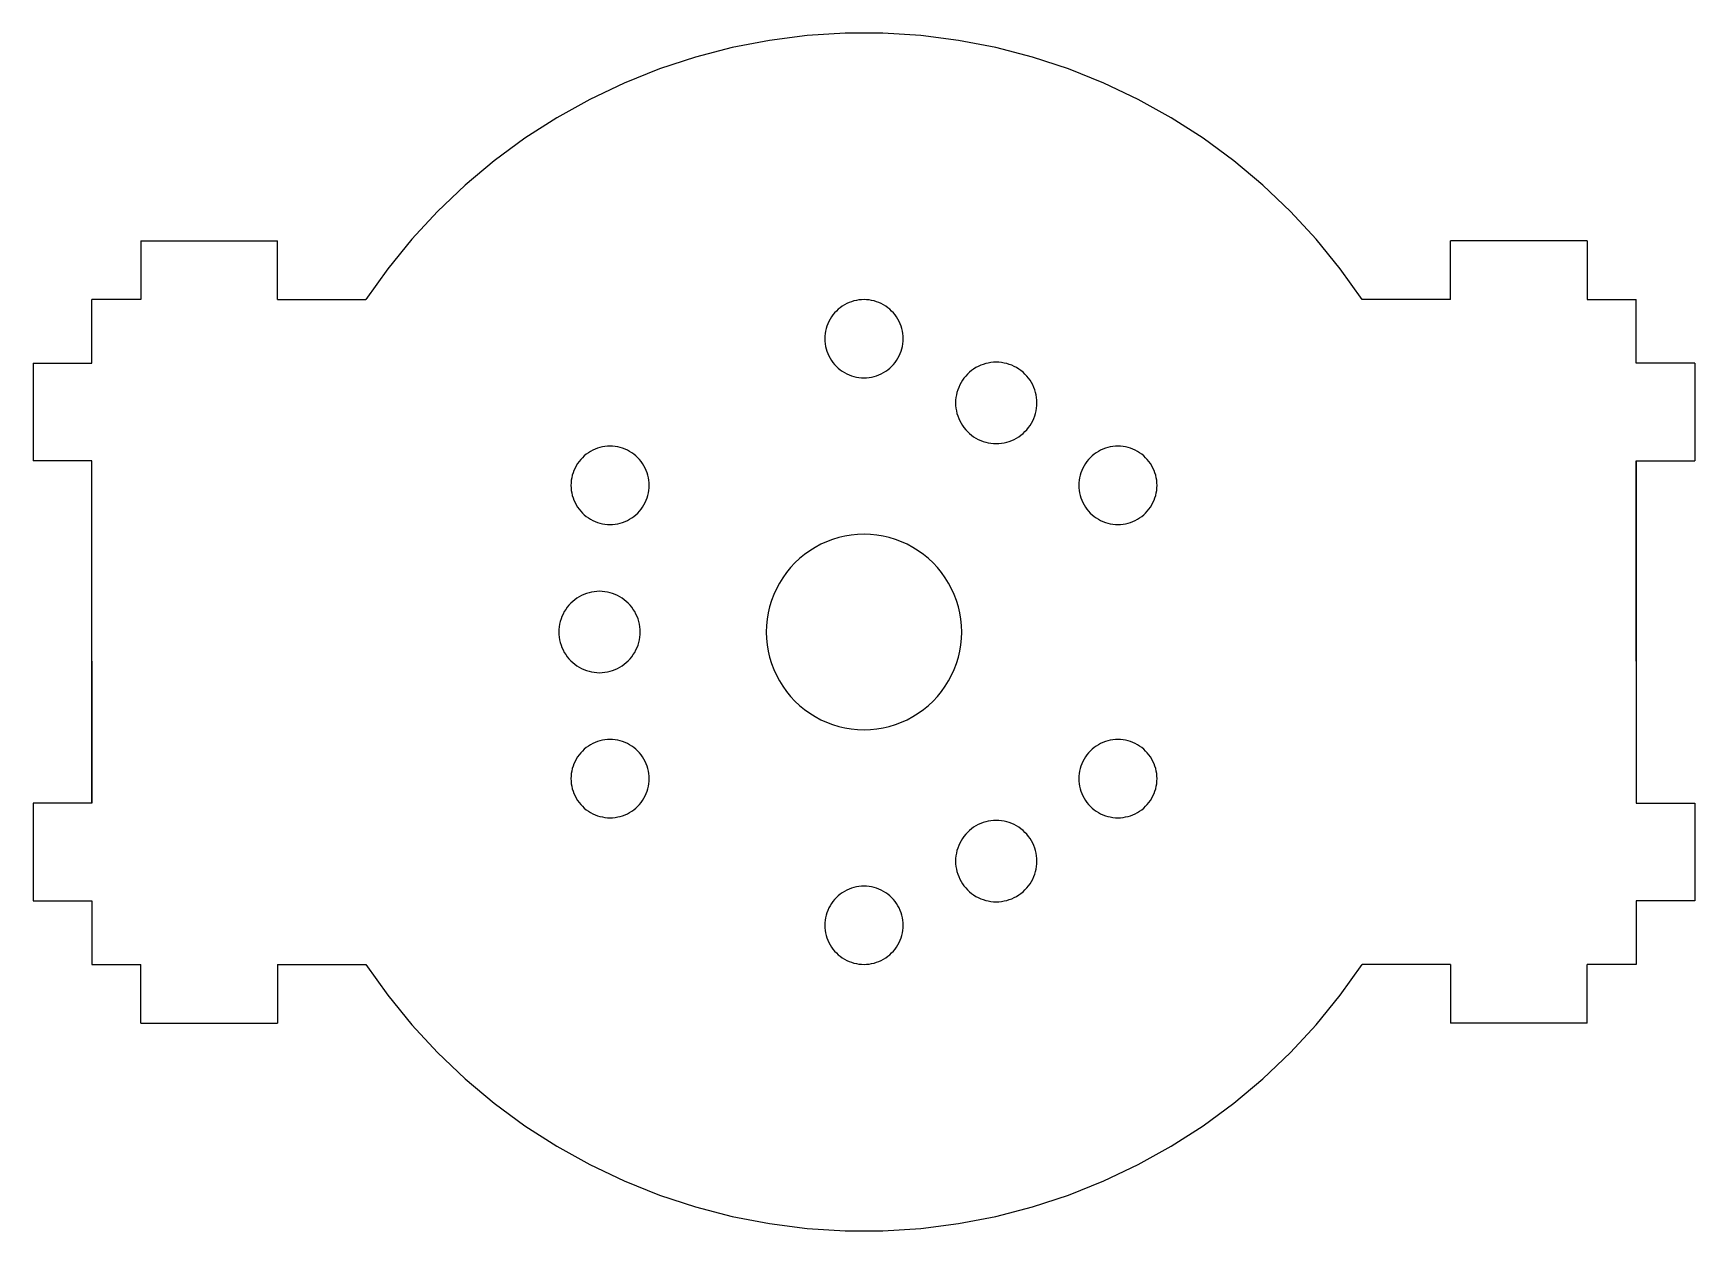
# Model space of a CAD drawing. Extents: x -403 to 403, y -278 to 278.
# Drawn here: x -141.9 to -56.9, y -6.7 to 54.5 of the extents above; entities that cross this region are included whole.
import ezdxf

# ---------------------------------------------------------------- set-up
doc = ezdxf.new("R2010")
doc.units = 0
doc.layers.get('0').update_dxf_attribs({"linetype": 'CONTINUOUS'})

msp = doc.modelspace()

# ---------------------------------------------------------------- linework, layer by layer
for p, q in [((-100.36, 54.509), (-102.298, 54.386)), ((-98.418, 54.509), (-100.36, 54.509)), ((-96.48, 54.386), (-98.418, 54.509)), ((-106.131, 53.773), (-108.011, 53.286)), ((-104.224, 54.14), (-106.131, 53.773)), ((-102.298, 54.386), (-104.224, 54.14)), ((-94.554, 54.14), (-96.48, 54.386)), ((-92.647, 53.773), (-94.554, 54.14)), ((-90.767, 53.286), (-92.647, 53.773)), ((-108.011, 53.286), (-109.856, 52.681)), ((-88.922, 52.681), (-90.767, 53.286)), ((-111.659, 51.96), (-113.413, 51.126)), ((-109.856, 52.681), (-111.659, 51.96)), ((-87.119, 51.96), (-88.922, 52.681)), ((-85.365, 51.126), (-87.119, 51.96)), ((-113.413, 51.126), (-115.111, 50.183)), ((-83.667, 50.183), (-85.365, 51.126)), ((-115.111, 50.183), (-116.745, 49.134)), ((-82.033, 49.134), (-83.667, 50.183)), ((-116.745, 49.134), (-118.31, 47.984)), ((-80.468, 47.984), (-82.033, 49.134)), ((-118.31, 47.984), (-119.798, 46.737)), ((-78.98, 46.737), (-80.468, 47.984)), ((-119.798, 46.737), (-121.205, 45.398)), ((-77.573, 45.398), (-78.98, 46.737)), ((-121.205, 45.398), (-122.524, 43.973)), ((-76.254, 43.973), (-77.573, 45.398)), ((-136.389, 43.886), (-129.389, 43.886)), ((-136.389, 43.886), (-136.389, 40.886)), ((-129.389, 40.886), (-129.389, 43.886)), ((-122.524, 43.973), (-123.75, 42.467)), ((-75.028, 42.467), (-76.254, 43.973)), ((-69.389, 40.886), (-69.389, 43.886)), ((-62.389, 43.886), (-69.389, 43.886)), ((-62.389, 43.886), (-62.389, 40.886)), ((-123.75, 42.467), (-124.878, 40.886)), ((-73.9, 40.886), (-75.028, 42.467)), ((-136.389, 40.886), (-138.889, 40.886)), ((-138.889, 37.636), (-138.889, 40.886)), ((-129.389, 40.886), (-124.878, 40.886)), ((-99.907, 40.818), (-100.032, 40.78)), ((-99.779, 40.848), (-99.907, 40.818)), ((-99.65, 40.869), (-99.779, 40.848)), ((-99.52, 40.882), (-99.65, 40.869)), ((-99.389, 40.886), (-99.52, 40.882)), ((-99.258, 40.882), (-99.389, 40.886)), ((-99.128, 40.869), (-99.258, 40.882)), ((-98.999, 40.848), (-99.128, 40.869)), ((-98.871, 40.818), (-98.999, 40.848)), ((-98.746, 40.78), (-98.871, 40.818)), ((-69.389, 40.886), (-73.9, 40.886)), ((-62.389, 40.886), (-59.889, 40.886)), ((-59.889, 37.636), (-59.889, 40.886)), ((-101.052, 39.997), (-101.121, 39.886)), ((-100.976, 40.104), (-101.052, 39.997)), ((-100.893, 40.205), (-100.976, 40.104)), ((-100.803, 40.3), (-100.893, 40.205)), ((-100.708, 40.39), (-100.803, 40.3)), ((-100.607, 40.473), (-100.708, 40.39)), ((-100.5, 40.549), (-100.607, 40.473)), ((-100.389, 40.618), (-100.5, 40.549)), ((-100.274, 40.68), (-100.389, 40.618)), ((-100.154, 40.734), (-100.274, 40.68)), ((-100.032, 40.78), (-100.154, 40.734)), ((-98.624, 40.734), (-98.746, 40.78)), ((-98.504, 40.68), (-98.624, 40.734)), ((-98.389, 40.618), (-98.504, 40.68)), ((-98.278, 40.549), (-98.389, 40.618)), ((-98.172, 40.473), (-98.278, 40.549)), ((-98.07, 40.39), (-98.172, 40.473)), ((-97.975, 40.3), (-98.07, 40.39)), ((-97.885, 40.205), (-97.975, 40.3)), ((-97.802, 40.104), (-97.885, 40.205)), ((-97.726, 39.997), (-97.802, 40.104)), ((-97.657, 39.886), (-97.726, 39.997)), ((-101.372, 39.147), (-101.385, 39.017)), ((-101.351, 39.276), (-101.372, 39.147)), ((-101.321, 39.404), (-101.351, 39.276)), ((-101.283, 39.529), (-101.321, 39.404)), ((-101.237, 39.651), (-101.283, 39.529)), ((-101.183, 39.771), (-101.237, 39.651)), ((-101.121, 39.886), (-101.183, 39.771)), ((-97.595, 39.771), (-97.657, 39.886)), ((-97.541, 39.651), (-97.595, 39.771)), ((-97.495, 39.529), (-97.541, 39.651)), ((-97.457, 39.404), (-97.495, 39.529)), ((-97.427, 39.276), (-97.457, 39.404)), ((-97.406, 39.147), (-97.427, 39.276)), ((-97.393, 39.017), (-97.406, 39.147)), ((-101.385, 39.017), (-101.389, 38.886)), ((-101.389, 38.886), (-101.385, 38.755)), ((-101.385, 38.755), (-101.372, 38.625)), ((-101.372, 38.625), (-101.351, 38.496)), ((-101.351, 38.496), (-101.321, 38.368)), ((-101.321, 38.368), (-101.283, 38.243)), ((-97.495, 38.243), (-97.457, 38.368)), ((-97.457, 38.368), (-97.427, 38.496)), ((-97.427, 38.496), (-97.406, 38.625)), ((-97.406, 38.625), (-97.393, 38.755)), ((-97.389, 38.886), (-97.393, 39.017)), ((-97.393, 38.755), (-97.389, 38.886)), ((-141.889, 37.636), (-138.889, 37.636)), ((-141.889, 37.636), (-141.889, 32.636)), ((-101.283, 38.243), (-101.237, 38.121)), ((-101.237, 38.121), (-101.183, 38.002)), ((-101.183, 38.002), (-101.121, 37.886)), ((-101.121, 37.886), (-101.052, 37.775)), ((-101.052, 37.775), (-100.976, 37.669)), ((-100.976, 37.669), (-100.893, 37.567)), ((-100.893, 37.567), (-100.803, 37.472)), ((-100.803, 37.472), (-100.708, 37.382)), ((-98.07, 37.382), (-97.975, 37.472)), ((-97.975, 37.472), (-97.885, 37.567)), ((-97.885, 37.567), (-97.802, 37.669)), ((-97.802, 37.669), (-97.726, 37.775)), ((-97.726, 37.775), (-97.657, 37.886)), ((-97.657, 37.886), (-97.595, 38.002)), ((-97.595, 38.002), (-97.541, 38.121)), ((-97.541, 38.121), (-97.495, 38.243)), ((-93.664, 37.405), (-93.78, 37.333)), ((-93.544, 37.469), (-93.664, 37.405)), ((-93.42, 37.525), (-93.544, 37.469)), ((-93.293, 37.573), (-93.42, 37.525)), ((-93.162, 37.613), (-93.293, 37.573)), ((-93.03, 37.643), (-93.162, 37.613)), ((-92.896, 37.666), (-93.03, 37.643)), ((-92.76, 37.679), (-92.896, 37.666)), ((-92.624, 37.683), (-92.76, 37.679)), ((-92.488, 37.679), (-92.624, 37.683)), ((-92.353, 37.666), (-92.488, 37.679)), ((-92.218, 37.643), (-92.353, 37.666)), ((-92.086, 37.613), (-92.218, 37.643)), ((-91.955, 37.573), (-92.086, 37.613)), ((-91.828, 37.525), (-91.955, 37.573)), ((-91.704, 37.469), (-91.828, 37.525)), ((-91.584, 37.405), (-91.704, 37.469)), ((-91.468, 37.333), (-91.584, 37.405)), ((-56.889, 37.636), (-59.889, 37.636)), ((-56.889, 37.636), (-56.889, 32.636)), ((-100.708, 37.382), (-100.607, 37.299)), ((-100.607, 37.299), (-100.5, 37.223)), ((-100.5, 37.223), (-100.389, 37.154)), ((-100.389, 37.154), (-100.274, 37.092)), ((-100.274, 37.092), (-100.154, 37.038)), ((-100.154, 37.038), (-100.032, 36.992)), ((-100.032, 36.992), (-99.907, 36.954)), ((-99.907, 36.954), (-99.779, 36.925)), ((-99.779, 36.925), (-99.65, 36.903)), ((-99.65, 36.903), (-99.52, 36.89)), ((-99.52, 36.89), (-99.389, 36.886)), ((-99.389, 36.886), (-99.258, 36.89)), ((-99.258, 36.89), (-99.128, 36.903)), ((-99.128, 36.903), (-98.999, 36.925)), ((-98.999, 36.925), (-98.871, 36.954)), ((-98.871, 36.954), (-98.746, 36.992)), ((-98.746, 36.992), (-98.624, 37.038)), ((-98.624, 37.038), (-98.504, 37.092)), ((-98.504, 37.092), (-98.389, 37.154)), ((-98.389, 37.154), (-98.278, 37.223)), ((-98.278, 37.223), (-98.172, 37.299)), ((-98.172, 37.299), (-98.07, 37.382)), ((-94.425, 36.643), (-94.49, 36.523)), ((-94.353, 36.759), (-94.425, 36.643)), ((-94.274, 36.87), (-94.353, 36.759)), ((-94.188, 36.975), (-94.274, 36.87)), ((-94.095, 37.074), (-94.188, 36.975)), ((-93.995, 37.167), (-94.095, 37.074)), ((-93.89, 37.254), (-93.995, 37.167)), ((-93.78, 37.333), (-93.89, 37.254)), ((-91.358, 37.254), (-91.468, 37.333)), ((-91.253, 37.167), (-91.358, 37.254)), ((-91.153, 37.074), (-91.253, 37.167)), ((-91.06, 36.975), (-91.153, 37.074)), ((-90.974, 36.87), (-91.06, 36.975)), ((-90.895, 36.759), (-90.974, 36.87)), ((-90.823, 36.643), (-90.895, 36.759)), ((-90.759, 36.523), (-90.823, 36.643)), ((-94.7, 35.739), (-94.704, 35.603)), ((-94.686, 35.875), (-94.7, 35.739)), ((-94.664, 36.009), (-94.686, 35.875)), ((-94.633, 36.142), (-94.664, 36.009)), ((-94.594, 36.272), (-94.633, 36.142)), ((-94.546, 36.399), (-94.594, 36.272)), ((-94.49, 36.523), (-94.546, 36.399)), ((-90.702, 36.399), (-90.759, 36.523)), ((-90.654, 36.272), (-90.702, 36.399)), ((-90.615, 36.142), (-90.654, 36.272)), ((-90.584, 36.009), (-90.615, 36.142)), ((-90.562, 35.875), (-90.584, 36.009)), ((-90.548, 35.739), (-90.562, 35.875)), ((-90.544, 35.603), (-90.548, 35.739)), ((-94.704, 35.603), (-94.7, 35.467)), ((-94.7, 35.467), (-94.686, 35.332)), ((-94.686, 35.332), (-94.664, 35.198)), ((-94.664, 35.198), (-94.633, 35.065)), ((-94.633, 35.065), (-94.594, 34.935)), ((-94.594, 34.935), (-94.546, 34.807)), ((-90.702, 34.807), (-90.654, 34.935)), ((-90.654, 34.935), (-90.615, 35.065)), ((-90.615, 35.065), (-90.584, 35.198)), ((-90.584, 35.198), (-90.562, 35.332)), ((-90.562, 35.332), (-90.548, 35.467)), ((-90.548, 35.467), (-90.544, 35.603)), ((-94.546, 34.807), (-94.49, 34.683)), ((-94.49, 34.683), (-94.425, 34.563)), ((-94.425, 34.563), (-94.353, 34.448)), ((-94.353, 34.448), (-94.274, 34.337)), ((-94.274, 34.337), (-94.188, 34.232)), ((-94.188, 34.232), (-94.095, 34.133)), ((-94.095, 34.133), (-93.995, 34.04)), ((-93.995, 34.04), (-93.89, 33.953)), ((-91.358, 33.953), (-91.253, 34.04)), ((-91.253, 34.04), (-91.153, 34.133)), ((-91.153, 34.133), (-91.06, 34.232)), ((-91.06, 34.232), (-90.974, 34.337)), ((-90.974, 34.337), (-90.895, 34.448)), ((-90.895, 34.448), (-90.823, 34.563)), ((-90.823, 34.563), (-90.759, 34.683)), ((-90.759, 34.683), (-90.702, 34.807)), ((-113.264, 33.18), (-113.379, 33.118)), ((-113.145, 33.234), (-113.264, 33.18)), ((-113.022, 33.28), (-113.145, 33.234)), ((-112.897, 33.318), (-113.022, 33.28)), ((-112.77, 33.348), (-112.897, 33.318)), ((-112.64, 33.369), (-112.77, 33.348)), ((-112.51, 33.382), (-112.64, 33.369)), ((-112.379, 33.386), (-112.51, 33.382)), ((-112.249, 33.382), (-112.379, 33.386)), ((-112.118, 33.369), (-112.249, 33.382)), ((-111.989, 33.348), (-112.118, 33.369)), ((-111.862, 33.318), (-111.989, 33.348)), ((-111.737, 33.28), (-111.862, 33.318)), ((-111.614, 33.234), (-111.737, 33.28)), ((-111.495, 33.18), (-111.614, 33.234)), ((-111.379, 33.118), (-111.495, 33.18)), ((-93.89, 33.953), (-93.78, 33.874)), ((-93.78, 33.874), (-93.664, 33.802)), ((-93.664, 33.802), (-93.544, 33.738)), ((-93.544, 33.738), (-93.42, 33.682)), ((-93.42, 33.682), (-93.293, 33.634)), ((-93.293, 33.634), (-93.162, 33.594)), ((-93.162, 33.594), (-93.03, 33.563)), ((-93.03, 33.563), (-92.896, 33.541)), ((-92.896, 33.541), (-92.76, 33.528)), ((-92.76, 33.528), (-92.624, 33.523)), ((-92.624, 33.523), (-92.488, 33.528)), ((-92.488, 33.528), (-92.353, 33.541)), ((-92.353, 33.541), (-92.218, 33.563)), ((-92.218, 33.563), (-92.086, 33.594)), ((-92.086, 33.594), (-91.955, 33.634)), ((-91.955, 33.634), (-91.828, 33.682)), ((-91.828, 33.682), (-91.704, 33.738)), ((-91.704, 33.738), (-91.584, 33.802)), ((-91.584, 33.802), (-91.468, 33.874)), ((-91.468, 33.874), (-91.358, 33.953)), ((-87.283, 33.18), (-87.399, 33.118)), ((-87.164, 33.234), (-87.283, 33.18)), ((-87.042, 33.28), (-87.164, 33.234)), ((-86.916, 33.318), (-87.042, 33.28)), ((-86.789, 33.348), (-86.916, 33.318)), ((-86.66, 33.369), (-86.789, 33.348)), ((-86.529, 33.382), (-86.66, 33.369)), ((-86.399, 33.386), (-86.529, 33.382)), ((-86.268, 33.382), (-86.399, 33.386)), ((-86.138, 33.369), (-86.268, 33.382)), ((-86.008, 33.348), (-86.138, 33.369)), ((-85.881, 33.318), (-86.008, 33.348)), ((-85.756, 33.28), (-85.881, 33.318)), ((-85.633, 33.234), (-85.756, 33.28)), ((-85.514, 33.18), (-85.633, 33.234)), ((-85.399, 33.118), (-85.514, 33.18)), ((-138.889, 32.636), (-141.889, 32.636)), ((-138.889, 25.386), (-138.889, 32.636)), ((-138.889, 15.136), (-138.889, 32.636)), ((-114.111, 32.386), (-114.173, 32.271)), ((-114.042, 32.497), (-114.111, 32.386)), ((-113.966, 32.604), (-114.042, 32.497)), ((-113.883, 32.705), (-113.966, 32.604)), ((-113.794, 32.8), (-113.883, 32.705)), ((-113.698, 32.89), (-113.794, 32.8)), ((-113.597, 32.973), (-113.698, 32.89)), ((-113.491, 33.049), (-113.597, 32.973)), ((-113.379, 33.118), (-113.491, 33.049)), ((-111.268, 33.049), (-111.379, 33.118)), ((-111.162, 32.973), (-111.268, 33.049)), ((-111.061, 32.89), (-111.162, 32.973)), ((-110.965, 32.8), (-111.061, 32.89)), ((-110.876, 32.705), (-110.965, 32.8)), ((-110.793, 32.604), (-110.876, 32.705)), ((-110.716, 32.497), (-110.793, 32.604)), ((-110.647, 32.386), (-110.716, 32.497)), ((-110.586, 32.271), (-110.647, 32.386)), ((-88.131, 32.386), (-88.192, 32.271)), ((-88.062, 32.497), (-88.131, 32.386)), ((-87.985, 32.604), (-88.062, 32.497)), ((-87.902, 32.705), (-87.985, 32.604)), ((-87.813, 32.8), (-87.902, 32.705)), ((-87.717, 32.89), (-87.813, 32.8)), ((-87.616, 32.973), (-87.717, 32.89)), ((-87.51, 33.049), (-87.616, 32.973)), ((-87.399, 33.118), (-87.51, 33.049)), ((-85.288, 33.049), (-85.399, 33.118)), ((-85.181, 32.973), (-85.288, 33.049)), ((-85.08, 32.89), (-85.181, 32.973)), ((-84.984, 32.8), (-85.08, 32.89)), ((-84.895, 32.705), (-84.984, 32.8)), ((-84.812, 32.604), (-84.895, 32.705)), ((-84.736, 32.497), (-84.812, 32.604)), ((-84.667, 32.386), (-84.736, 32.497)), ((-84.605, 32.271), (-84.667, 32.386)), ((-59.889, 32.636), (-56.889, 32.636)), ((-59.889, 25.386), (-59.889, 32.636)), ((-59.889, 32.636), (-59.889, 15.136)), ((-114.375, 31.517), (-114.379, 31.386)), ((-114.362, 31.647), (-114.375, 31.517)), ((-114.341, 31.776), (-114.362, 31.647)), ((-114.311, 31.904), (-114.341, 31.776)), ((-114.273, 32.029), (-114.311, 31.904)), ((-114.227, 32.151), (-114.273, 32.029)), ((-114.173, 32.271), (-114.227, 32.151)), ((-110.532, 32.151), (-110.586, 32.271)), ((-110.486, 32.029), (-110.532, 32.151)), ((-110.448, 31.904), (-110.486, 32.029)), ((-110.418, 31.776), (-110.448, 31.904)), ((-110.397, 31.647), (-110.418, 31.776)), ((-110.384, 31.517), (-110.397, 31.647)), ((-110.379, 31.386), (-110.384, 31.517)), ((-88.394, 31.517), (-88.399, 31.386)), ((-88.382, 31.647), (-88.394, 31.517)), ((-88.36, 31.776), (-88.382, 31.647)), ((-88.331, 31.904), (-88.36, 31.776)), ((-88.293, 32.029), (-88.331, 31.904)), ((-88.246, 32.151), (-88.293, 32.029)), ((-88.192, 32.271), (-88.246, 32.151)), ((-84.551, 32.151), (-84.605, 32.271)), ((-84.505, 32.029), (-84.551, 32.151)), ((-84.467, 31.904), (-84.505, 32.029)), ((-84.437, 31.776), (-84.467, 31.904)), ((-84.416, 31.647), (-84.437, 31.776)), ((-84.403, 31.517), (-84.416, 31.647)), ((-84.399, 31.386), (-84.403, 31.517)), ((-114.379, 31.386), (-114.375, 31.255)), ((-114.375, 31.255), (-114.362, 31.125)), ((-114.362, 31.125), (-114.341, 30.996)), ((-114.341, 30.996), (-114.311, 30.868)), ((-114.311, 30.868), (-114.273, 30.743)), ((-114.273, 30.743), (-114.227, 30.621)), ((-114.227, 30.621), (-114.173, 30.502)), ((-110.586, 30.502), (-110.532, 30.621)), ((-110.532, 30.621), (-110.486, 30.743)), ((-110.486, 30.743), (-110.448, 30.868)), ((-110.448, 30.868), (-110.418, 30.996)), ((-110.418, 30.996), (-110.397, 31.125)), ((-110.397, 31.125), (-110.384, 31.255)), ((-110.384, 31.255), (-110.379, 31.386)), ((-88.399, 31.386), (-88.394, 31.255)), ((-88.394, 31.255), (-88.382, 31.125)), ((-88.382, 31.125), (-88.36, 30.996)), ((-88.36, 30.996), (-88.331, 30.868)), ((-88.331, 30.868), (-88.293, 30.743)), ((-88.293, 30.743), (-88.246, 30.621)), ((-88.246, 30.621), (-88.192, 30.502)), ((-84.605, 30.502), (-84.551, 30.621)), ((-84.551, 30.621), (-84.505, 30.743)), ((-84.505, 30.743), (-84.467, 30.868)), ((-84.467, 30.868), (-84.437, 30.996)), ((-84.437, 30.996), (-84.416, 31.125)), ((-84.416, 31.125), (-84.403, 31.255)), ((-84.403, 31.255), (-84.399, 31.386)), ((-114.173, 30.502), (-114.111, 30.386)), ((-114.111, 30.386), (-114.042, 30.275)), ((-114.042, 30.275), (-113.966, 30.169)), ((-113.966, 30.169), (-113.883, 30.067)), ((-113.883, 30.067), (-113.794, 29.972)), ((-113.794, 29.972), (-113.698, 29.882)), ((-113.698, 29.882), (-113.597, 29.799)), ((-113.597, 29.799), (-113.491, 29.723)), ((-111.268, 29.723), (-111.162, 29.799)), ((-111.162, 29.799), (-111.061, 29.882)), ((-111.061, 29.882), (-110.965, 29.972)), ((-110.965, 29.972), (-110.876, 30.067)), ((-110.876, 30.067), (-110.793, 30.169)), ((-110.793, 30.169), (-110.716, 30.275)), ((-110.716, 30.275), (-110.647, 30.386)), ((-110.647, 30.386), (-110.586, 30.502)), ((-88.192, 30.502), (-88.131, 30.386)), ((-88.131, 30.386), (-88.062, 30.275)), ((-88.062, 30.275), (-87.985, 30.169)), ((-87.985, 30.169), (-87.902, 30.067)), ((-87.902, 30.067), (-87.813, 29.972)), ((-87.813, 29.972), (-87.717, 29.882)), ((-87.717, 29.882), (-87.616, 29.799)), ((-87.616, 29.799), (-87.51, 29.723)), ((-85.288, 29.723), (-85.181, 29.799)), ((-85.181, 29.799), (-85.08, 29.882)), ((-85.08, 29.882), (-84.984, 29.972)), ((-84.984, 29.972), (-84.895, 30.067)), ((-84.895, 30.067), (-84.812, 30.169)), ((-84.812, 30.169), (-84.736, 30.275)), ((-84.736, 30.275), (-84.667, 30.386)), ((-84.667, 30.386), (-84.605, 30.502)), ((-113.491, 29.723), (-113.379, 29.654)), ((-113.379, 29.654), (-113.264, 29.592)), ((-113.264, 29.592), (-113.145, 29.538)), ((-113.145, 29.538), (-113.022, 29.492)), ((-113.022, 29.492), (-112.897, 29.454)), ((-112.897, 29.454), (-112.77, 29.425)), ((-112.77, 29.425), (-112.64, 29.403)), ((-112.64, 29.403), (-112.51, 29.39)), ((-112.51, 29.39), (-112.379, 29.386)), ((-112.379, 29.386), (-112.249, 29.39)), ((-112.249, 29.39), (-112.118, 29.403)), ((-112.118, 29.403), (-111.989, 29.425)), ((-111.989, 29.425), (-111.862, 29.454)), ((-111.862, 29.454), (-111.737, 29.492)), ((-111.737, 29.492), (-111.614, 29.538)), ((-111.614, 29.538), (-111.495, 29.592)), ((-111.495, 29.592), (-111.379, 29.654)), ((-111.379, 29.654), (-111.268, 29.723)), ((-87.51, 29.723), (-87.399, 29.654)), ((-87.399, 29.654), (-87.283, 29.592)), ((-87.283, 29.592), (-87.164, 29.538)), ((-87.164, 29.538), (-87.042, 29.492)), ((-87.042, 29.492), (-86.916, 29.454)), ((-86.916, 29.454), (-86.789, 29.425)), ((-86.789, 29.425), (-86.66, 29.403)), ((-86.66, 29.403), (-86.529, 29.39)), ((-86.529, 29.39), (-86.399, 29.386)), ((-86.399, 29.386), (-86.268, 29.39)), ((-86.268, 29.39), (-86.138, 29.403)), ((-86.138, 29.403), (-86.008, 29.425)), ((-86.008, 29.425), (-85.881, 29.454)), ((-85.881, 29.454), (-85.756, 29.492)), ((-85.756, 29.492), (-85.633, 29.538)), ((-85.633, 29.538), (-85.514, 29.592)), ((-85.514, 29.592), (-85.399, 29.654)), ((-85.399, 29.654), (-85.288, 29.723)), ((-101.889, 28.216), (-102.167, 28.043)), ((-101.6, 28.37), (-101.889, 28.216)), ((-101.302, 28.505), (-101.6, 28.37)), ((-100.996, 28.621), (-101.302, 28.505)), ((-100.683, 28.716), (-100.996, 28.621)), ((-100.364, 28.79), (-100.683, 28.716)), ((-100.042, 28.843), (-100.364, 28.79)), ((-99.716, 28.875), (-100.042, 28.843)), ((-99.389, 28.886), (-99.716, 28.875)), ((-99.062, 28.875), (-99.389, 28.886)), ((-98.736, 28.843), (-99.062, 28.875)), ((-98.414, 28.79), (-98.736, 28.843)), ((-98.095, 28.716), (-98.414, 28.79)), ((-97.782, 28.621), (-98.095, 28.716)), ((-97.476, 28.505), (-97.782, 28.621)), ((-97.178, 28.37), (-97.476, 28.505)), ((-96.889, 28.216), (-97.178, 28.37)), ((-96.611, 28.043), (-96.889, 28.216)), ((-102.925, 27.422), (-103.148, 27.183)), ((-102.686, 27.645), (-102.925, 27.422)), ((-102.433, 27.853), (-102.686, 27.645)), ((-102.167, 28.043), (-102.433, 27.853)), ((-96.345, 27.853), (-96.611, 28.043)), ((-96.092, 27.645), (-96.345, 27.853)), ((-95.854, 27.422), (-96.092, 27.645)), ((-95.63, 27.183), (-95.854, 27.422)), ((-103.719, 26.386), (-103.873, 26.098)), ((-103.546, 26.664), (-103.719, 26.386)), ((-103.356, 26.93), (-103.546, 26.664)), ((-103.148, 27.183), (-103.356, 26.93)), ((-95.422, 26.93), (-95.63, 27.183)), ((-95.232, 26.664), (-95.422, 26.93)), ((-95.059, 26.386), (-95.232, 26.664)), ((-94.905, 26.098), (-95.059, 26.386)), ((-114.185, 25.536), (-114.29, 25.45)), ((-114.075, 25.616), (-114.185, 25.536)), ((-113.959, 25.687), (-114.075, 25.616)), ((-113.839, 25.752), (-113.959, 25.687)), ((-113.715, 25.808), (-113.839, 25.752)), ((-113.588, 25.856), (-113.715, 25.808)), ((-113.457, 25.895), (-113.588, 25.856)), ((-113.325, 25.926), (-113.457, 25.895)), ((-113.191, 25.948), (-113.325, 25.926)), ((-113.055, 25.962), (-113.191, 25.948)), ((-112.919, 25.966), (-113.055, 25.962)), ((-112.783, 25.962), (-112.919, 25.966)), ((-112.648, 25.948), (-112.783, 25.962)), ((-112.513, 25.926), (-112.648, 25.948)), ((-112.381, 25.895), (-112.513, 25.926)), ((-112.25, 25.856), (-112.381, 25.895)), ((-112.123, 25.808), (-112.25, 25.856)), ((-111.999, 25.752), (-112.123, 25.808)), ((-111.879, 25.687), (-111.999, 25.752)), ((-111.763, 25.616), (-111.879, 25.687)), ((-111.653, 25.536), (-111.763, 25.616)), ((-111.548, 25.45), (-111.653, 25.536)), ((-104.008, 25.799), (-104.124, 25.493)), ((-103.873, 26.098), (-104.008, 25.799)), ((-94.77, 25.799), (-94.905, 26.098)), ((-94.654, 25.493), (-94.77, 25.799)), ((-138.889, 22.386), (-138.889, 25.386)), ((-114.841, 24.682), (-114.889, 24.555)), ((-114.785, 24.806), (-114.841, 24.682)), ((-114.72, 24.926), (-114.785, 24.806)), ((-114.648, 25.042), (-114.72, 24.926)), ((-114.569, 25.152), (-114.648, 25.042)), ((-114.483, 25.258), (-114.569, 25.152)), ((-114.39, 25.357), (-114.483, 25.258)), ((-114.29, 25.45), (-114.39, 25.357)), ((-111.448, 25.357), (-111.548, 25.45)), ((-111.355, 25.258), (-111.448, 25.357)), ((-111.269, 25.152), (-111.355, 25.258)), ((-111.19, 25.042), (-111.269, 25.152)), ((-111.118, 24.926), (-111.19, 25.042)), ((-111.054, 24.806), (-111.118, 24.926)), ((-110.997, 24.682), (-111.054, 24.806)), ((-110.949, 24.555), (-110.997, 24.682)), ((-104.293, 24.862), (-104.346, 24.539)), ((-104.219, 25.18), (-104.293, 24.862)), ((-104.124, 25.493), (-104.219, 25.18)), ((-94.559, 25.18), (-94.654, 25.493)), ((-94.485, 24.862), (-94.559, 25.18)), ((-94.432, 24.539), (-94.485, 24.862)), ((-59.889, 22.386), (-59.889, 25.386)), ((-114.995, 24.022), (-114.999, 23.886)), ((-114.999, 23.886), (-114.995, 23.75)), ((-114.981, 24.158), (-114.995, 24.022)), ((-114.959, 24.292), (-114.981, 24.158)), ((-114.928, 24.424), (-114.959, 24.292)), ((-114.889, 24.555), (-114.928, 24.424)), ((-110.91, 24.424), (-110.949, 24.555)), ((-110.879, 24.292), (-110.91, 24.424)), ((-110.857, 24.158), (-110.879, 24.292)), ((-110.843, 24.022), (-110.857, 24.158)), ((-110.839, 23.886), (-110.843, 24.022)), ((-110.843, 23.75), (-110.839, 23.886)), ((-104.378, 24.213), (-104.389, 23.886)), ((-104.389, 23.886), (-104.378, 23.559)), ((-104.346, 24.539), (-104.378, 24.213)), ((-94.4, 24.213), (-94.432, 24.539)), ((-94.389, 23.886), (-94.4, 24.213)), ((-94.4, 23.559), (-94.389, 23.886)), ((-114.995, 23.75), (-114.981, 23.615)), ((-114.981, 23.615), (-114.959, 23.48)), ((-114.959, 23.48), (-114.928, 23.348)), ((-114.928, 23.348), (-114.889, 23.217)), ((-114.889, 23.217), (-114.841, 23.09)), ((-114.841, 23.09), (-114.785, 22.966)), ((-114.785, 22.966), (-114.72, 22.846)), ((-111.118, 22.846), (-111.054, 22.966)), ((-111.054, 22.966), (-110.997, 23.09)), ((-110.997, 23.09), (-110.949, 23.217)), ((-110.949, 23.217), (-110.91, 23.348)), ((-110.91, 23.348), (-110.879, 23.48)), ((-110.879, 23.48), (-110.857, 23.615)), ((-110.857, 23.615), (-110.843, 23.75)), ((-104.378, 23.559), (-104.346, 23.233)), ((-104.346, 23.233), (-104.293, 22.911)), ((-94.485, 22.911), (-94.432, 23.233)), ((-94.432, 23.233), (-94.4, 23.559)), ((-138.889, 22.386), (-138.889, 15.136)), ((-114.72, 22.846), (-114.648, 22.73)), ((-114.648, 22.73), (-114.569, 22.62)), ((-114.569, 22.62), (-114.483, 22.515)), ((-114.483, 22.515), (-114.39, 22.415)), ((-114.39, 22.415), (-114.29, 22.322)), ((-114.29, 22.322), (-114.185, 22.236)), ((-114.185, 22.236), (-114.075, 22.157)), ((-114.075, 22.157), (-113.959, 22.085)), ((-111.879, 22.085), (-111.763, 22.157)), ((-111.763, 22.157), (-111.653, 22.236)), ((-111.653, 22.236), (-111.548, 22.322)), ((-111.548, 22.322), (-111.448, 22.415)), ((-111.448, 22.415), (-111.355, 22.515)), ((-111.355, 22.515), (-111.269, 22.62)), ((-111.269, 22.62), (-111.19, 22.73)), ((-111.19, 22.73), (-111.118, 22.846)), ((-104.293, 22.911), (-104.219, 22.592)), ((-104.219, 22.592), (-104.124, 22.279)), ((-104.124, 22.279), (-104.008, 21.973)), ((-94.77, 21.973), (-94.654, 22.279)), ((-94.654, 22.279), (-94.559, 22.592)), ((-94.559, 22.592), (-94.485, 22.911)), ((-59.889, 22.386), (-59.889, 15.136)), ((-113.959, 22.085), (-113.839, 22.021)), ((-113.839, 22.021), (-113.715, 21.964)), ((-113.715, 21.964), (-113.588, 21.916)), ((-113.588, 21.916), (-113.457, 21.877)), ((-113.457, 21.877), (-113.325, 21.846)), ((-113.325, 21.846), (-113.191, 21.824)), ((-113.191, 21.824), (-113.055, 21.811)), ((-113.055, 21.811), (-112.919, 21.806)), ((-112.919, 21.806), (-112.783, 21.811)), ((-112.783, 21.811), (-112.648, 21.824)), ((-112.648, 21.824), (-112.513, 21.846)), ((-112.513, 21.846), (-112.381, 21.877)), ((-112.381, 21.877), (-112.25, 21.916)), ((-112.25, 21.916), (-112.123, 21.964)), ((-112.123, 21.964), (-111.999, 22.021)), ((-111.999, 22.021), (-111.879, 22.085)), ((-104.008, 21.973), (-103.873, 21.675)), ((-103.873, 21.675), (-103.719, 21.386)), ((-103.719, 21.386), (-103.546, 21.108)), ((-95.232, 21.108), (-95.059, 21.386)), ((-95.059, 21.386), (-94.905, 21.675)), ((-94.905, 21.675), (-94.77, 21.973)), ((-103.546, 21.108), (-103.356, 20.842)), ((-103.356, 20.842), (-103.148, 20.589)), ((-103.148, 20.589), (-102.925, 20.351)), ((-95.854, 20.351), (-95.63, 20.589)), ((-95.63, 20.589), (-95.422, 20.842)), ((-95.422, 20.842), (-95.232, 21.108)), ((-102.925, 20.351), (-102.686, 20.127)), ((-102.686, 20.127), (-102.433, 19.919)), ((-102.433, 19.919), (-102.167, 19.729)), ((-102.167, 19.729), (-101.889, 19.556)), ((-101.889, 19.556), (-101.6, 19.402)), ((-97.178, 19.402), (-96.889, 19.556)), ((-96.889, 19.556), (-96.611, 19.729)), ((-96.611, 19.729), (-96.345, 19.919)), ((-96.345, 19.919), (-96.092, 20.127)), ((-96.092, 20.127), (-95.854, 20.351)), ((-101.6, 19.402), (-101.302, 19.267)), ((-101.302, 19.267), (-100.996, 19.151)), ((-100.996, 19.151), (-100.683, 19.056)), ((-100.683, 19.056), (-100.364, 18.982)), ((-100.364, 18.982), (-100.042, 18.929)), ((-100.042, 18.929), (-99.716, 18.897)), ((-99.716, 18.897), (-99.389, 18.886)), ((-99.389, 18.886), (-99.062, 18.897)), ((-99.062, 18.897), (-98.736, 18.929)), ((-98.736, 18.929), (-98.414, 18.982)), ((-98.414, 18.982), (-98.095, 19.056)), ((-98.095, 19.056), (-97.782, 19.151)), ((-97.782, 19.151), (-97.476, 19.267)), ((-97.476, 19.267), (-97.178, 19.402)), ((-113.698, 17.89), (-113.794, 17.8)), ((-113.597, 17.973), (-113.698, 17.89)), ((-113.491, 18.049), (-113.597, 17.973)), ((-113.379, 18.118), (-113.491, 18.049)), ((-113.264, 18.18), (-113.379, 18.118)), ((-113.145, 18.234), (-113.264, 18.18)), ((-113.022, 18.28), (-113.145, 18.234)), ((-112.897, 18.318), (-113.022, 18.28)), ((-112.77, 18.348), (-112.897, 18.318)), ((-112.64, 18.369), (-112.77, 18.348)), ((-112.51, 18.382), (-112.64, 18.369)), ((-112.379, 18.386), (-112.51, 18.382)), ((-112.249, 18.382), (-112.379, 18.386)), ((-112.118, 18.369), (-112.249, 18.382)), ((-111.989, 18.348), (-112.118, 18.369)), ((-111.862, 18.318), (-111.989, 18.348)), ((-111.737, 18.28), (-111.862, 18.318)), ((-111.614, 18.234), (-111.737, 18.28)), ((-111.495, 18.18), (-111.614, 18.234)), ((-111.379, 18.118), (-111.495, 18.18)), ((-111.268, 18.049), (-111.379, 18.118)), ((-111.162, 17.973), (-111.268, 18.049)), ((-111.061, 17.89), (-111.162, 17.973)), ((-110.965, 17.8), (-111.061, 17.89)), ((-87.717, 17.89), (-87.813, 17.8)), ((-87.616, 17.973), (-87.717, 17.89)), ((-87.51, 18.049), (-87.616, 17.973)), ((-87.399, 18.118), (-87.51, 18.049)), ((-87.283, 18.18), (-87.399, 18.118)), ((-87.164, 18.234), (-87.283, 18.18)), ((-87.042, 18.28), (-87.164, 18.234)), ((-86.916, 18.318), (-87.042, 18.28)), ((-86.789, 18.348), (-86.916, 18.318)), ((-86.66, 18.369), (-86.789, 18.348)), ((-86.529, 18.382), (-86.66, 18.369)), ((-86.399, 18.386), (-86.529, 18.382)), ((-86.268, 18.382), (-86.399, 18.386)), ((-86.138, 18.369), (-86.268, 18.382)), ((-86.008, 18.348), (-86.138, 18.369)), ((-85.881, 18.318), (-86.008, 18.348)), ((-85.756, 18.28), (-85.881, 18.318)), ((-85.633, 18.234), (-85.756, 18.28)), ((-85.514, 18.18), (-85.633, 18.234)), ((-85.399, 18.118), (-85.514, 18.18)), ((-85.288, 18.049), (-85.399, 18.118)), ((-85.181, 17.973), (-85.288, 18.049)), ((-85.08, 17.89), (-85.181, 17.973)), ((-84.984, 17.8), (-85.08, 17.89)), ((-114.273, 17.029), (-114.311, 16.904)), ((-114.227, 17.151), (-114.273, 17.029)), ((-114.173, 17.271), (-114.227, 17.151)), ((-114.111, 17.386), (-114.173, 17.271)), ((-114.042, 17.497), (-114.111, 17.386)), ((-113.966, 17.604), (-114.042, 17.497)), ((-113.883, 17.705), (-113.966, 17.604)), ((-113.794, 17.8), (-113.883, 17.705)), ((-110.876, 17.705), (-110.965, 17.8)), ((-110.793, 17.604), (-110.876, 17.705)), ((-110.716, 17.497), (-110.793, 17.604)), ((-110.647, 17.386), (-110.716, 17.497)), ((-110.586, 17.271), (-110.647, 17.386)), ((-110.532, 17.151), (-110.586, 17.271)), ((-110.486, 17.029), (-110.532, 17.151)), ((-110.448, 16.904), (-110.486, 17.029)), ((-88.293, 17.029), (-88.331, 16.904)), ((-88.246, 17.151), (-88.293, 17.029)), ((-88.192, 17.271), (-88.246, 17.151)), ((-88.131, 17.386), (-88.192, 17.271)), ((-88.062, 17.497), (-88.131, 17.386)), ((-87.985, 17.604), (-88.062, 17.497)), ((-87.902, 17.705), (-87.985, 17.604)), ((-87.813, 17.8), (-87.902, 17.705)), ((-84.895, 17.705), (-84.984, 17.8)), ((-84.812, 17.604), (-84.895, 17.705)), ((-84.736, 17.497), (-84.812, 17.604)), ((-84.667, 17.386), (-84.736, 17.497)), ((-84.605, 17.271), (-84.667, 17.386)), ((-84.551, 17.151), (-84.605, 17.271)), ((-84.505, 17.029), (-84.551, 17.151)), ((-84.467, 16.904), (-84.505, 17.029)), ((-114.375, 16.517), (-114.379, 16.386)), ((-114.379, 16.386), (-114.375, 16.255)), ((-114.362, 16.647), (-114.375, 16.517)), ((-114.375, 16.255), (-114.362, 16.125)), ((-114.341, 16.776), (-114.362, 16.647)), ((-114.311, 16.904), (-114.341, 16.776)), ((-110.418, 16.776), (-110.448, 16.904)), ((-110.397, 16.647), (-110.418, 16.776)), ((-110.384, 16.517), (-110.397, 16.647)), ((-110.397, 16.125), (-110.384, 16.255)), ((-110.379, 16.386), (-110.384, 16.517)), ((-110.384, 16.255), (-110.379, 16.386)), ((-88.394, 16.517), (-88.399, 16.386)), ((-88.399, 16.386), (-88.394, 16.255)), ((-88.382, 16.647), (-88.394, 16.517)), ((-88.394, 16.255), (-88.382, 16.125)), ((-88.36, 16.776), (-88.382, 16.647)), ((-88.331, 16.904), (-88.36, 16.776)), ((-84.437, 16.776), (-84.467, 16.904)), ((-84.416, 16.647), (-84.437, 16.776)), ((-84.403, 16.517), (-84.416, 16.647)), ((-84.416, 16.125), (-84.403, 16.255)), ((-84.399, 16.386), (-84.403, 16.517)), ((-84.403, 16.255), (-84.399, 16.386)), ((-114.362, 16.125), (-114.341, 15.996)), ((-114.341, 15.996), (-114.311, 15.868)), ((-114.311, 15.868), (-114.273, 15.743)), ((-114.273, 15.743), (-114.227, 15.621)), ((-114.227, 15.621), (-114.173, 15.502)), ((-114.173, 15.502), (-114.111, 15.386)), ((-114.111, 15.386), (-114.042, 15.275)), ((-110.716, 15.275), (-110.647, 15.386)), ((-110.647, 15.386), (-110.586, 15.502)), ((-110.586, 15.502), (-110.532, 15.621)), ((-110.532, 15.621), (-110.486, 15.743)), ((-110.486, 15.743), (-110.448, 15.868)), ((-110.448, 15.868), (-110.418, 15.996)), ((-110.418, 15.996), (-110.397, 16.125)), ((-88.382, 16.125), (-88.36, 15.996)), ((-88.36, 15.996), (-88.331, 15.868)), ((-88.331, 15.868), (-88.293, 15.743)), ((-88.293, 15.743), (-88.246, 15.621)), ((-88.246, 15.621), (-88.192, 15.502)), ((-88.192, 15.502), (-88.131, 15.386)), ((-88.131, 15.386), (-88.062, 15.275)), ((-84.736, 15.275), (-84.667, 15.386)), ((-84.667, 15.386), (-84.605, 15.502)), ((-84.605, 15.502), (-84.551, 15.621)), ((-84.551, 15.621), (-84.505, 15.743)), ((-84.505, 15.743), (-84.467, 15.868)), ((-84.467, 15.868), (-84.437, 15.996)), ((-84.437, 15.996), (-84.416, 16.125)), ((-138.889, 15.136), (-141.889, 15.136)), ((-141.889, 15.136), (-141.889, 10.136)), ((-114.042, 15.275), (-113.966, 15.169)), ((-113.966, 15.169), (-113.883, 15.067)), ((-113.883, 15.067), (-113.794, 14.972)), ((-113.794, 14.972), (-113.698, 14.882)), ((-113.698, 14.882), (-113.597, 14.799)), ((-113.597, 14.799), (-113.491, 14.723)), ((-113.491, 14.723), (-113.379, 14.654)), ((-113.379, 14.654), (-113.264, 14.592)), ((-113.264, 14.592), (-113.145, 14.538)), ((-113.145, 14.538), (-113.022, 14.492)), ((-113.022, 14.492), (-112.897, 14.454)), ((-112.897, 14.454), (-112.77, 14.425)), ((-111.989, 14.425), (-111.862, 14.454)), ((-111.862, 14.454), (-111.737, 14.492)), ((-111.737, 14.492), (-111.614, 14.538)), ((-111.614, 14.538), (-111.495, 14.592)), ((-111.495, 14.592), (-111.379, 14.654)), ((-111.379, 14.654), (-111.268, 14.723)), ((-111.268, 14.723), (-111.162, 14.799)), ((-111.162, 14.799), (-111.061, 14.882)), ((-111.061, 14.882), (-110.965, 14.972)), ((-110.965, 14.972), (-110.876, 15.067)), ((-110.876, 15.067), (-110.793, 15.169)), ((-110.793, 15.169), (-110.716, 15.275)), ((-88.062, 15.275), (-87.985, 15.169)), ((-87.985, 15.169), (-87.902, 15.067)), ((-87.902, 15.067), (-87.813, 14.972)), ((-87.813, 14.972), (-87.717, 14.882)), ((-87.717, 14.882), (-87.616, 14.799)), ((-87.616, 14.799), (-87.51, 14.723)), ((-87.51, 14.723), (-87.399, 14.654)), ((-87.399, 14.654), (-87.283, 14.592)), ((-87.283, 14.592), (-87.164, 14.538)), ((-87.164, 14.538), (-87.042, 14.492)), ((-87.042, 14.492), (-86.916, 14.454)), ((-86.916, 14.454), (-86.789, 14.425)), ((-86.008, 14.425), (-85.881, 14.454)), ((-85.881, 14.454), (-85.756, 14.492)), ((-85.756, 14.492), (-85.633, 14.538)), ((-85.633, 14.538), (-85.514, 14.592)), ((-85.514, 14.592), (-85.399, 14.654)), ((-85.399, 14.654), (-85.288, 14.723)), ((-85.288, 14.723), (-85.181, 14.799)), ((-85.181, 14.799), (-85.08, 14.882)), ((-85.08, 14.882), (-84.984, 14.972)), ((-84.984, 14.972), (-84.895, 15.067)), ((-84.895, 15.067), (-84.812, 15.169)), ((-84.812, 15.169), (-84.736, 15.275)), ((-59.889, 15.136), (-56.889, 15.136)), ((-56.889, 15.136), (-56.889, 10.136)), ((-112.77, 14.425), (-112.64, 14.403)), ((-112.64, 14.403), (-112.51, 14.39)), ((-112.51, 14.39), (-112.379, 14.386)), ((-112.379, 14.386), (-112.249, 14.39)), ((-112.249, 14.39), (-112.118, 14.403)), ((-112.118, 14.403), (-111.989, 14.425)), ((-94.095, 13.64), (-94.188, 13.54)), ((-93.995, 13.733), (-94.095, 13.64)), ((-93.89, 13.819), (-93.995, 13.733)), ((-93.78, 13.898), (-93.89, 13.819)), ((-93.664, 13.97), (-93.78, 13.898)), ((-93.544, 14.034), (-93.664, 13.97)), ((-93.42, 14.09), (-93.544, 14.034)), ((-93.293, 14.138), (-93.42, 14.09)), ((-93.162, 14.178), (-93.293, 14.138)), ((-93.03, 14.209), (-93.162, 14.178)), ((-92.896, 14.231), (-93.03, 14.209)), ((-92.76, 14.244), (-92.896, 14.231)), ((-92.624, 14.249), (-92.76, 14.244)), ((-92.488, 14.244), (-92.624, 14.249)), ((-92.353, 14.231), (-92.488, 14.244)), ((-92.218, 14.209), (-92.353, 14.231)), ((-92.086, 14.178), (-92.218, 14.209)), ((-91.955, 14.138), (-92.086, 14.178)), ((-91.828, 14.09), (-91.955, 14.138)), ((-91.704, 14.034), (-91.828, 14.09)), ((-91.584, 13.97), (-91.704, 14.034)), ((-91.468, 13.898), (-91.584, 13.97)), ((-91.358, 13.819), (-91.468, 13.898)), ((-91.253, 13.733), (-91.358, 13.819)), ((-91.153, 13.64), (-91.253, 13.733)), ((-91.06, 13.54), (-91.153, 13.64)), ((-86.789, 14.425), (-86.66, 14.403)), ((-86.66, 14.403), (-86.529, 14.39)), ((-86.529, 14.39), (-86.399, 14.386)), ((-86.399, 14.386), (-86.268, 14.39)), ((-86.268, 14.39), (-86.138, 14.403)), ((-86.138, 14.403), (-86.008, 14.425)), ((-94.594, 12.837), (-94.633, 12.707)), ((-94.546, 12.965), (-94.594, 12.837)), ((-94.49, 13.089), (-94.546, 12.965)), ((-94.425, 13.209), (-94.49, 13.089)), ((-94.353, 13.324), (-94.425, 13.209)), ((-94.274, 13.435), (-94.353, 13.324)), ((-94.188, 13.54), (-94.274, 13.435)), ((-90.974, 13.435), (-91.06, 13.54)), ((-90.895, 13.324), (-90.974, 13.435)), ((-90.823, 13.209), (-90.895, 13.324)), ((-90.759, 13.089), (-90.823, 13.209)), ((-90.702, 12.965), (-90.759, 13.089)), ((-90.654, 12.837), (-90.702, 12.965)), ((-90.615, 12.707), (-90.654, 12.837)), ((-94.7, 12.305), (-94.704, 12.169)), ((-94.704, 12.169), (-94.7, 12.033)), ((-94.686, 12.44), (-94.7, 12.305)), ((-94.7, 12.033), (-94.686, 11.897)), ((-94.664, 12.575), (-94.686, 12.44)), ((-94.633, 12.707), (-94.664, 12.575)), ((-90.584, 12.575), (-90.615, 12.707)), ((-90.562, 12.44), (-90.584, 12.575)), ((-90.548, 12.305), (-90.562, 12.44)), ((-90.562, 11.897), (-90.548, 12.033)), ((-90.544, 12.169), (-90.548, 12.305)), ((-90.548, 12.033), (-90.544, 12.169)), ((-94.686, 11.897), (-94.664, 11.763)), ((-94.664, 11.763), (-94.633, 11.63)), ((-94.633, 11.63), (-94.594, 11.5)), ((-94.594, 11.5), (-94.546, 11.373)), ((-94.546, 11.373), (-94.49, 11.249)), ((-94.49, 11.249), (-94.425, 11.129)), ((-94.425, 11.129), (-94.353, 11.013)), ((-90.895, 11.013), (-90.823, 11.129)), ((-90.823, 11.129), (-90.759, 11.249)), ((-90.759, 11.249), (-90.702, 11.373)), ((-90.702, 11.373), (-90.654, 11.5)), ((-90.654, 11.5), (-90.615, 11.63)), ((-90.615, 11.63), (-90.584, 11.763)), ((-90.584, 11.763), (-90.562, 11.897)), ((-100.893, 10.205), (-100.976, 10.104)), ((-100.803, 10.3), (-100.893, 10.205)), ((-100.708, 10.39), (-100.803, 10.3)), ((-100.607, 10.473), (-100.708, 10.39)), ((-100.5, 10.549), (-100.607, 10.473)), ((-100.389, 10.618), (-100.5, 10.549)), ((-100.274, 10.68), (-100.389, 10.618)), ((-100.154, 10.734), (-100.274, 10.68)), ((-100.032, 10.78), (-100.154, 10.734)), ((-99.907, 10.818), (-100.032, 10.78)), ((-99.779, 10.848), (-99.907, 10.818)), ((-99.65, 10.869), (-99.779, 10.848)), ((-99.52, 10.882), (-99.65, 10.869)), ((-99.389, 10.886), (-99.52, 10.882)), ((-99.258, 10.882), (-99.389, 10.886)), ((-99.128, 10.869), (-99.258, 10.882)), ((-98.999, 10.848), (-99.128, 10.869)), ((-98.871, 10.818), (-98.999, 10.848)), ((-98.746, 10.78), (-98.871, 10.818)), ((-98.624, 10.734), (-98.746, 10.78)), ((-98.504, 10.68), (-98.624, 10.734)), ((-98.389, 10.618), (-98.504, 10.68)), ((-98.278, 10.549), (-98.389, 10.618)), ((-98.172, 10.473), (-98.278, 10.549)), ((-98.07, 10.39), (-98.172, 10.473)), ((-97.975, 10.3), (-98.07, 10.39)), ((-97.885, 10.205), (-97.975, 10.3)), ((-97.802, 10.104), (-97.885, 10.205)), ((-94.353, 11.013), (-94.274, 10.903)), ((-94.274, 10.903), (-94.188, 10.797)), ((-94.188, 10.797), (-94.095, 10.698)), ((-94.095, 10.698), (-93.995, 10.605)), ((-93.995, 10.605), (-93.89, 10.519)), ((-93.89, 10.519), (-93.78, 10.439)), ((-93.78, 10.439), (-93.664, 10.367)), ((-93.664, 10.367), (-93.544, 10.303)), ((-93.544, 10.303), (-93.42, 10.247)), ((-93.42, 10.247), (-93.293, 10.199)), ((-91.955, 10.199), (-91.828, 10.247)), ((-91.828, 10.247), (-91.704, 10.303)), ((-91.704, 10.303), (-91.584, 10.367)), ((-91.584, 10.367), (-91.468, 10.439)), ((-91.468, 10.439), (-91.358, 10.519)), ((-91.358, 10.519), (-91.253, 10.605)), ((-91.253, 10.605), (-91.153, 10.698)), ((-91.153, 10.698), (-91.06, 10.797)), ((-91.06, 10.797), (-90.974, 10.903)), ((-90.974, 10.903), (-90.895, 11.013)), ((-141.889, 10.136), (-138.889, 10.136)), ((-138.889, 10.136), (-138.889, 6.886)), ((-101.321, 9.404), (-101.351, 9.276)), ((-101.283, 9.529), (-101.321, 9.404)), ((-101.237, 9.651), (-101.283, 9.529)), ((-101.183, 9.771), (-101.237, 9.651)), ((-101.121, 9.886), (-101.183, 9.771)), ((-101.052, 9.997), (-101.121, 9.886)), ((-100.976, 10.104), (-101.052, 9.997)), ((-97.726, 9.997), (-97.802, 10.104)), ((-97.657, 9.886), (-97.726, 9.997)), ((-97.595, 9.771), (-97.657, 9.886)), ((-97.541, 9.651), (-97.595, 9.771)), ((-97.495, 9.529), (-97.541, 9.651)), ((-97.457, 9.404), (-97.495, 9.529)), ((-97.427, 9.276), (-97.457, 9.404)), ((-93.293, 10.199), (-93.162, 10.16)), ((-93.162, 10.16), (-93.03, 10.129)), ((-93.03, 10.129), (-92.896, 10.107)), ((-92.896, 10.107), (-92.76, 10.093)), ((-92.76, 10.093), (-92.624, 10.089)), ((-92.624, 10.089), (-92.488, 10.093)), ((-92.488, 10.093), (-92.353, 10.107)), ((-92.353, 10.107), (-92.218, 10.129)), ((-92.218, 10.129), (-92.086, 10.16)), ((-92.086, 10.16), (-91.955, 10.199)), ((-56.889, 10.136), (-59.889, 10.136)), ((-59.889, 10.136), (-59.889, 6.886)), ((-101.385, 9.017), (-101.389, 8.886)), ((-101.389, 8.886), (-101.385, 8.755)), ((-101.372, 9.147), (-101.385, 9.017)), ((-101.385, 8.755), (-101.372, 8.625)), ((-101.351, 9.276), (-101.372, 9.147)), ((-101.372, 8.625), (-101.351, 8.496)), ((-97.406, 9.147), (-97.427, 9.276)), ((-97.427, 8.496), (-97.406, 8.625)), ((-97.393, 9.017), (-97.406, 9.147)), ((-97.406, 8.625), (-97.393, 8.755)), ((-97.389, 8.886), (-97.393, 9.017)), ((-97.393, 8.755), (-97.389, 8.886)), ((-101.351, 8.496), (-101.321, 8.368)), ((-101.321, 8.368), (-101.283, 8.243)), ((-101.283, 8.243), (-101.237, 8.121)), ((-101.237, 8.121), (-101.183, 8.002)), ((-101.183, 8.002), (-101.121, 7.886)), ((-101.121, 7.886), (-101.052, 7.775)), ((-101.052, 7.775), (-100.976, 7.669)), ((-100.976, 7.669), (-100.893, 7.567)), ((-97.885, 7.567), (-97.802, 7.669)), ((-97.802, 7.669), (-97.726, 7.775)), ((-97.726, 7.775), (-97.657, 7.886)), ((-97.657, 7.886), (-97.595, 8.002)), ((-97.595, 8.002), (-97.541, 8.121)), ((-97.541, 8.121), (-97.495, 8.243)), ((-97.495, 8.243), (-97.457, 8.368)), ((-97.457, 8.368), (-97.427, 8.496)), ((-138.889, 6.886), (-136.389, 6.886)), ((-136.389, 3.886), (-136.389, 6.886)), ((-129.389, 6.886), (-129.389, 3.886)), ((-129.389, 6.886), (-124.878, 6.886)), ((-124.878, 6.886), (-123.75, 5.305)), ((-100.893, 7.567), (-100.803, 7.472)), ((-100.803, 7.472), (-100.708, 7.382)), ((-100.708, 7.382), (-100.607, 7.299)), ((-100.607, 7.299), (-100.5, 7.223)), ((-100.5, 7.223), (-100.389, 7.154)), ((-100.389, 7.154), (-100.274, 7.092)), ((-100.274, 7.092), (-100.154, 7.038)), ((-100.154, 7.038), (-100.032, 6.992)), ((-100.032, 6.992), (-99.907, 6.954)), ((-99.907, 6.954), (-99.779, 6.925)), ((-99.779, 6.925), (-99.65, 6.903)), ((-99.65, 6.903), (-99.52, 6.89)), ((-99.52, 6.89), (-99.389, 6.886)), ((-99.389, 6.886), (-99.258, 6.89)), ((-99.258, 6.89), (-99.128, 6.903)), ((-99.128, 6.903), (-98.999, 6.925)), ((-98.999, 6.925), (-98.871, 6.954)), ((-98.871, 6.954), (-98.746, 6.992)), ((-98.746, 6.992), (-98.624, 7.038)), ((-98.624, 7.038), (-98.504, 7.092)), ((-98.504, 7.092), (-98.389, 7.154)), ((-98.389, 7.154), (-98.278, 7.223)), ((-98.278, 7.223), (-98.172, 7.299)), ((-98.172, 7.299), (-98.07, 7.382)), ((-98.07, 7.382), (-97.975, 7.472)), ((-97.975, 7.472), (-97.885, 7.567)), ((-75.028, 5.305), (-73.9, 6.886)), ((-69.389, 6.886), (-73.9, 6.886)), ((-69.389, 6.886), (-69.389, 3.886)), ((-59.889, 6.886), (-62.389, 6.886)), ((-62.389, 3.886), (-62.389, 6.886)), ((-123.75, 5.305), (-122.524, 3.8)), ((-76.254, 3.8), (-75.028, 5.305)), ((-136.389, 3.886), (-129.389, 3.886)), ((-122.524, 3.8), (-121.205, 2.374)), ((-77.573, 2.374), (-76.254, 3.8)), ((-62.389, 3.886), (-69.389, 3.886)), ((-121.205, 2.374), (-119.798, 1.035)), ((-78.98, 1.035), (-77.573, 2.374)), ((-119.798, 1.035), (-118.31, -0.212)), ((-80.468, -0.212), (-78.98, 1.035)), ((-118.31, -0.212), (-116.745, -1.362)), ((-82.033, -1.362), (-80.468, -0.212)), ((-116.745, -1.362), (-115.111, -2.411)), ((-83.667, -2.411), (-82.033, -1.362)), ((-115.111, -2.411), (-113.413, -3.354)), ((-85.365, -3.354), (-83.667, -2.411)), ((-113.413, -3.354), (-111.659, -4.188)), ((-87.119, -4.188), (-85.365, -3.354)), ((-111.659, -4.188), (-109.856, -4.908)), ((-88.922, -4.908), (-87.119, -4.188)), ((-109.856, -4.908), (-108.011, -5.514)), ((-90.767, -5.514), (-88.922, -4.908)), ((-108.011, -5.514), (-106.131, -6.001)), ((-92.647, -6.001), (-90.767, -5.514)), ((-106.131, -6.001), (-104.224, -6.368)), ((-104.224, -6.368), (-102.298, -6.614)), ((-102.298, -6.614), (-100.36, -6.737)), ((-100.36, -6.737), (-98.418, -6.737)), ((-98.418, -6.737), (-96.48, -6.614)), ((-96.48, -6.614), (-94.554, -6.368)), ((-94.554, -6.368), (-92.647, -6.001))]:
    msp.add_line(p, q)

doc.saveas('drawing.dxf')
